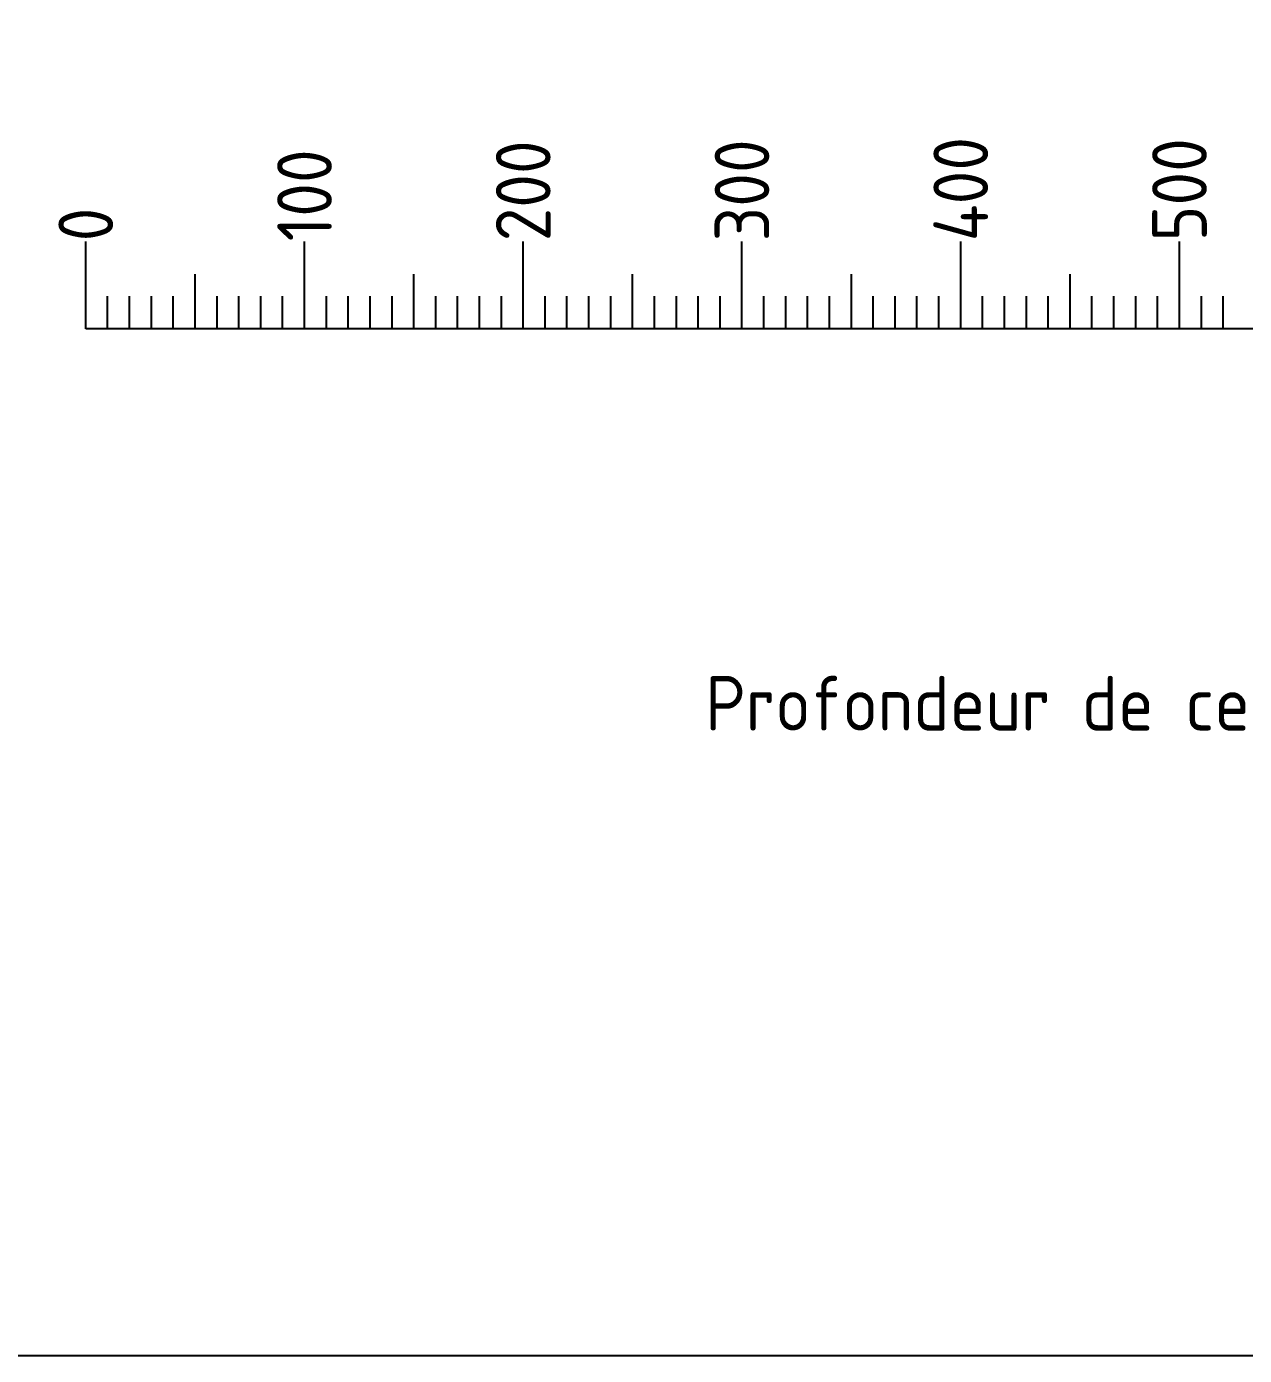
# Model space of a CAD drawing. Header units: millimetres. Extents: x 37984 to 70752, y 14140 to 37584.
# Drawn here: x 38975 to 39531, y 30140 to 30747 of the extents above; entities that cross this region are included whole.
import ezdxf
from ezdxf.enums import TextEntityAlignment as Align

# ---------------------------------------------------------------- set-up
doc = ezdxf.new("R2010")
doc.units = ezdxf.units.MM
doc.layers.add('! NO PLOT !', color=7, linetype='Continuous', true_color=0xff75dd, plot=False)
doc.layers.add('AUT_TEXT', color=7, linetype='Continuous')
doc.styles.add('PI0', font='isocpeur.ttf', dxfattribs={"width": 0.9})

# ---------------------------------------------------------------- blocks, each defined once
blk = doc.blocks.new('skala vodoravna 1000')
at = {"color": 7}
for p, q in [((46869.02, 36317.67), (46869.02, 36357.67)), ((46969.02, 36317.67), (46969.02, 36357.67)), ((47069.02, 36317.67), (47069.02, 36357.67)), ((47069.02, 36317.67), (47069.02, 36357.67)), ((47069.02, 36317.67), (47069.02, 36357.67)), ((47069.02, 36317.67), (47069.02, 36357.67)), ((47069.02, 36317.67), (47069.02, 36357.67)), ((47069.02, 36317.67), (47069.02, 36357.67)), ((47069.02, 36317.67), (47069.02, 36357.67)), ((47069.02, 36317.67), (47069.02, 36357.67)), ((47169.02, 36317.67), (47169.02, 36357.67)), ((47269.02, 36317.67), (47269.02, 36357.67)), ((47269.02, 36317.67), (47269.02, 36357.67)), ((47269.02, 36317.67), (47269.02, 36357.67)), ((47269.02, 36317.67), (47269.02, 36357.67)), ((47269.02, 36317.67), (47269.02, 36357.67)), ((47269.02, 36317.67), (47269.02, 36357.67)), ((47269.02, 36317.67), (47269.02, 36357.67)), ((47369.02, 36317.67), (47369.02, 36357.67)), ((46919.02, 36317.67), (46919.02, 36342.67)), ((47019.02, 36317.67), (47019.02, 36342.67)), ((47119.02, 36317.67), (47119.02, 36342.67)), ((47219.02, 36317.67), (47219.02, 36342.67)), ((47319.02, 36317.67), (47319.02, 36342.67)), ((46879.02, 36317.67), (46879.02, 36332.67)), ((46889.02, 36317.67), (46889.02, 36332.67)), ((46899.02, 36317.67), (46899.02, 36332.67)), ((46909.02, 36317.67), (46909.02, 36332.67)), ((46929.02, 36317.67), (46929.02, 36332.67)), ((46939.02, 36317.67), (46939.02, 36332.67)), ((46949.02, 36317.67), (46949.02, 36332.67)), ((46959.02, 36317.67), (46959.02, 36332.67)), ((46979.02, 36317.67), (46979.02, 36332.67)), ((46989.02, 36317.67), (46989.02, 36332.67)), ((46999.02, 36317.67), (46999.02, 36332.67)), ((47009.02, 36317.67), (47009.02, 36332.67)), ((47029.02, 36317.67), (47029.02, 36332.67)), ((47039.02, 36317.67), (47039.02, 36332.67)), ((47049.02, 36317.67), (47049.02, 36332.67)), ((47059.02, 36317.67), (47059.02, 36332.67)), ((47079.02, 36317.67), (47079.02, 36332.67)), ((47089.02, 36317.67), (47089.02, 36332.67)), ((47099.02, 36317.67), (47099.02, 36332.67)), ((47109.02, 36317.67), (47109.02, 36332.67)), ((47129.02, 36317.67), (47129.02, 36332.67)), ((47139.02, 36317.67), (47139.02, 36332.67)), ((47149.02, 36317.67), (47149.02, 36332.67)), ((47159.02, 36317.67), (47159.02, 36332.67)), ((47179.02, 36317.67), (47179.02, 36332.67)), ((47189.02, 36317.67), (47189.02, 36332.67)), ((47199.02, 36317.67), (47199.02, 36332.67)), ((47209.02, 36317.67), (47209.02, 36332.67)), ((47229.02, 36317.67), (47229.02, 36332.67)), ((47239.02, 36317.67), (47239.02, 36332.67)), ((47249.02, 36317.67), (47249.02, 36332.67)), ((47259.02, 36317.67), (47259.02, 36332.67)), ((47279.02, 36317.67), (47279.02, 36332.67)), ((47289.02, 36317.67), (47289.02, 36332.67)), ((47299.02, 36317.67), (47299.02, 36332.67)), ((47309.02, 36317.67), (47309.02, 36332.67)), ((47329.02, 36317.67), (47329.02, 36332.67)), ((47339.02, 36317.67), (47339.02, 36332.67)), ((47349.02, 36317.67), (47349.02, 36332.67)), ((47359.02, 36317.67), (47359.02, 36332.67)), ((47379.02, 36317.67), (47379.02, 36332.67)), ((47389.02, 36317.67), (47389.02, 36332.67)), ((47669.02, 36317.67), (46869.02, 36317.67))]:
    blk.add_line(p, q, dxfattribs=at)
at = {"color": 7, "style": 'PI0', "width": 0.9}
for s, p in [('400', (47269.02, 36357.67)), ('500', (47369.02, 36357.67)), ('100', (46969.02, 36357.67)), ('200', (47069.02, 36357.67)), ('300', (47169.02, 36357.67)), ('0', (46869.02, 36357.67))]:
    blk.add_text(s, height=25, rotation=90, dxfattribs=at).set_placement(p, align=Align.MIDDLE_LEFT)

msp = doc.modelspace()

# ---------------------------------------------------------------- linework, layer by layer
at = {"layer": '! NO PLOT !', "ltscale": 0.25}
msp.add_lwpolyline([(37984.324, 33339.576), (37984.324, 30139.576), (41051.871, 30139.576), (41051.871, 32124.741), (42576.324, 32124.741), (42576.324, 33339.576), (37984.324, 33339.576)], dxfattribs=at)

# ---------------------------------------------------------------- block references
msp.add_blockref('skala vodoravna 1000', (-7867.345, -5708.766))

# ---------------------------------------------------------------- texts
at = {"layer": 'AUT_TEXT', "style": 'PI0', "width": 0.9}
msp.add_text('Profondeur de cellule: 600 mm', height=25, dxfattribs=at).set_placement((39501.672, 30437.776), align=Align.MIDDLE)

doc.saveas('drawing.dxf')
